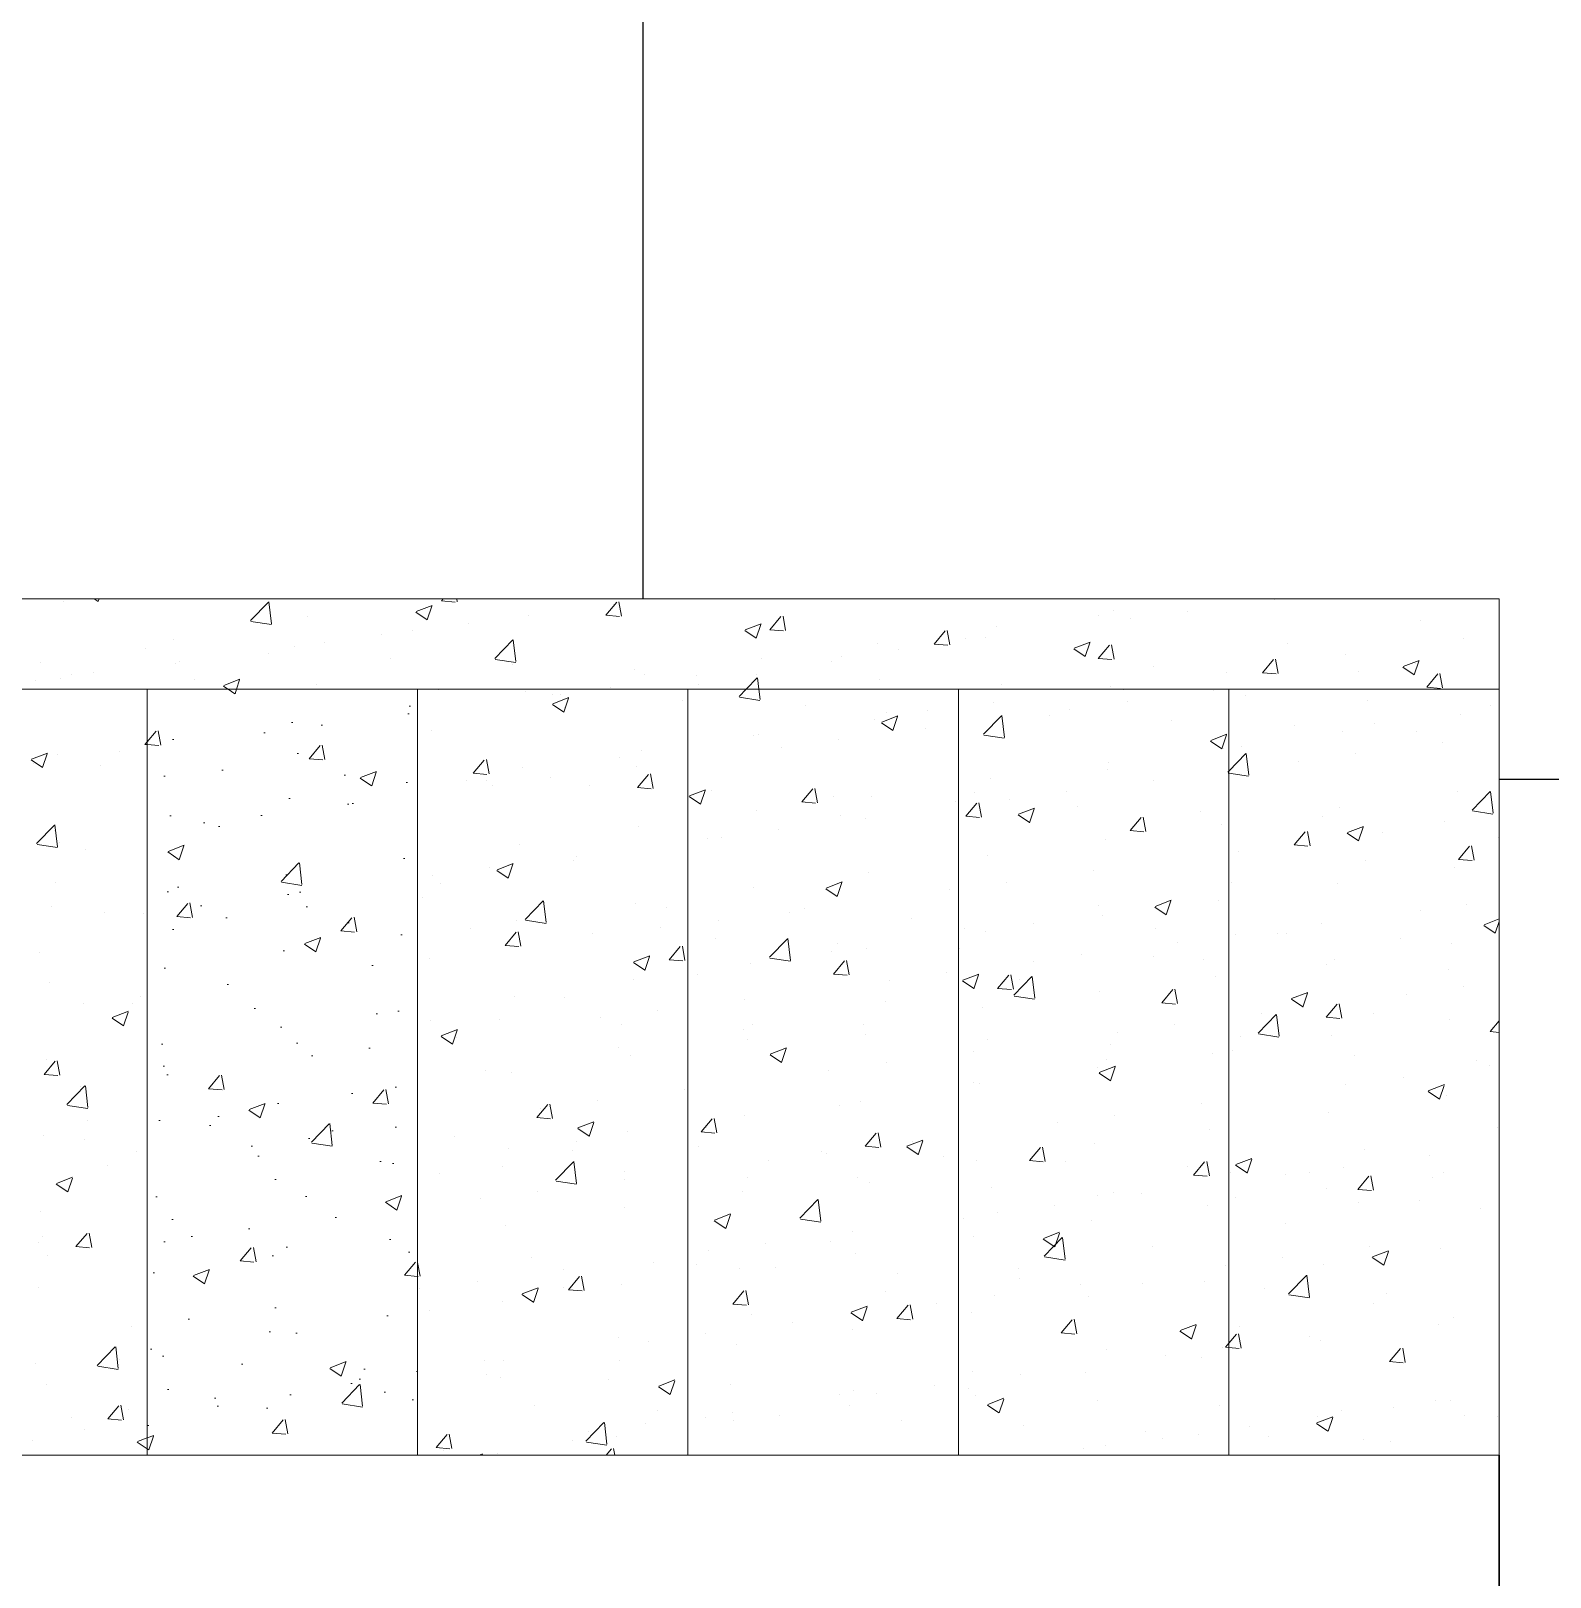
# Model space of a CAD drawing. Header units: millimetres. Extents: x 100 to 1222, y 100 to 694.
# Drawn here: x 324.1 to 330.42, y 518.04 to 524.48 of the extents above; entities that cross this region are included whole.
import ezdxf

# ---------------------------------------------------------------- set-up
doc = ezdxf.new("R2010")
doc.units = ezdxf.units.MM
doc.layers.add('Alvenaria', color=8, linetype='Continuous', lineweight=9)
doc.layers.add('PAREDE', color=7, linetype='Continuous', lineweight=9)
doc.layers.add('level 5', color=3, linetype='Continuous')
doc.layers.add('PAREDES', color=7, linetype='Continuous')

msp = doc.modelspace()

# ---------------------------------------------------------------- hatches: boundary and pattern name
at = {"layer": 'Alvenaria'}
h = msp.add_hatch(dxfattribs=at)
h.set_pattern_fill('AR-CONC', color=256, scale=0.00375)
h.set_pattern_definition([(50, (-7.4424, -3450.46003), (0.68319251, -0.05977157), [0.0714375, -0.7858125]), (355, (-7.4424, -3450.46), (-0.13216283, 0.71646317), [0.05715, -0.62865219]), (100.451445, (-7.38545, -3450.465), (0.55102968, 0.65669157), [0.06071253, -0.66783842]), (46.1842, (-7.4424, -3450.2695), (1.0165464, -0.15765873), [0.10715625, -1.17871875]), (96.635558, (-7.3577, -3450.2827), (0.8902655, 0.92784797), [0.09106884, -1.00175853]), (351.18415, (-7.4424, -3450.2695), (0.8902655, 0.92784797), [0.08572488, -0.942974]), (21, (-7.34714, -3450.31716), (0.56855397, -0.38349449), [0.0714375, -0.7858125]), (326, (-7.34714, -3450.31716), (0.23175761, 0.69070487), [0.05715, -0.62865]), (71.451445, (-7.29976, -3450.3491), (0.80031157, 0.30721038), [0.06071253, -0.66783727]), (37.5, (-7.44239, -3450.46003), (0.011582262, 0.317081396), [0, -0.62103, 0, -0.638175, 0, -0.63103125]), (7.5, (-7.4424, -3450.46003), (0.250573734, 0.375677156), [0, -0.363855, 0, -0.6067425, 0, -0.24050625]), (327.5, (-7.6548, -3450.46003), (0.508464732, -0.02148279), [0, -0.238125, 0, -0.74295, 0, -0.9858375]), (317.5, (-7.75004, -3450.46003), (0.55548443, 0.09534934), [0, -0.3095625, 0, -0.493395, 0, -0.7000875])])
h.paths.add_polyline_path([(325.7129, 521.737), (324.5879, 521.737), (324.5879, 518.5495), (325.7129, 518.5495)])

# ---------------------------------------------------------------- linework, layer by layer
for p, q in [((324.2381, 522.0999), (324.2381, 522.0999)), ((324.3675, 522.112), (324.3839, 522.1009)), ((324.3843, 522.1008), (324.388, 522.112)), ((325.0182, 522.0219), (325.0923, 522.0992)), ((325.1051, 522.009), (325.0946, 522.0995)), ((325.7054, 522.0566), (325.7528, 522.0246)), ((325.7066, 522.0593), (325.7733, 522.0849)), ((325.7531, 522.0245), (325.7725, 522.0821)), ((325.8125, 522.1037), (325.8195, 522.112)), ((325.8125, 522.1036), (325.8695, 522.0986)), ((325.878, 522.1002), (325.8758, 522.112)), ((326.4957, 522.0439), (326.5417, 522.0986)), ((326.5266, 522.0888), (326.5266, 522.0888)), ((326.5612, 522.0404), (326.5502, 522.1001)), ((328.6095, 522.0641), (328.6095, 522.0641)), ((328.916, 522.0606), (328.916, 522.0606)), ((329.2767, 522.1081), (329.2767, 522.1081)), ((325.0198, 522.0184), (325.1045, 522.0053)), ((325.2538, 522.0373), (325.2538, 522.0373)), ((325.9251, 522.0096), (325.9251, 522.0096)), ((326.1725, 522.0433), (326.1725, 522.0433)), ((326.4957, 522.0439), (326.5527, 522.0389)), ((327.0755, 521.983), (327.1422, 522.0086)), ((327.122, 521.9482), (327.1413, 522.0058)), ((327.1789, 521.9841), (327.2248, 522.0389)), ((327.2444, 521.9807), (327.2334, 522.0404)), ((328.1205, 521.997), (328.1205, 521.997)), ((328.5474, 522.0411), (328.5474, 522.0411)), ((328.6775, 522.0292), (328.6775, 522.0292)), ((329.8866, 522.0227), (329.8866, 522.0227)), ((324.6983, 521.942), (324.6983, 521.942)), ((325.3259, 521.9307), (325.3259, 521.9307)), ((325.5643, 521.9621), (325.5643, 521.9621)), ((325.6914, 521.9823), (325.6914, 521.9823)), ((326.0347, 521.8642), (326.1089, 521.9416)), ((326.1216, 521.8514), (326.1111, 521.9418)), ((327.0743, 521.9803), (327.1217, 521.9483)), ((327.1789, 521.9841), (327.2359, 521.9791)), ((327.6258, 521.9256), (327.6258, 521.9256)), ((327.8621, 521.9244), (327.908, 521.9791)), ((327.8621, 521.9243), (327.9191, 521.9193)), ((327.9276, 521.9209), (327.9166, 521.9806)), ((327.9919, 521.9457), (327.9919, 521.9457)), ((328.076, 521.95), (328.076, 521.95)), ((328.4444, 521.9067), (328.5111, 521.9323)), ((328.4909, 521.8719), (328.5102, 521.9295)), ((329.3311, 521.9273), (329.3311, 521.9273)), ((330.0628, 521.9465), (330.0628, 521.9465)), ((324.5825, 521.9052), (324.5825, 521.9052)), ((325.091, 521.8837), (325.091, 521.8837)), ((325.2023, 521.9152), (325.2023, 521.9152)), ((325.5994, 521.8622), (325.5994, 521.8622)), ((326.0363, 521.8607), (326.1211, 521.8476)), ((327.1446, 521.8647), (327.1446, 521.8647)), ((327.4768, 521.8712), (327.4768, 521.8712)), ((327.7152, 521.9026), (327.7152, 521.9026)), ((328.4431, 521.904), (328.4905, 521.8721)), ((328.5453, 521.8646), (328.5912, 521.9193)), ((328.5453, 521.8645), (328.6022, 521.8596)), ((328.6108, 521.8611), (328.5997, 521.9208)), ((329.294, 521.8014), (329.2829, 521.8611)), ((329.5738, 521.8794), (329.5738, 521.8794)), ((324.1428, 521.8466), (324.1428, 521.8466)), ((324.2749, 521.7987), (324.2749, 521.7987)), ((324.3636, 521.804), (324.3636, 521.804)), ((324.7076, 521.8438), (324.7076, 521.8438)), ((324.7243, 521.8515), (324.7243, 521.8515)), ((326.1079, 521.8407), (326.1079, 521.8407)), ((326.6164, 521.8192), (326.6164, 521.8192)), ((326.6556, 521.7976), (326.6556, 521.7976)), ((327.1248, 521.7978), (327.1248, 521.7978)), ((327.4364, 521.8504), (327.4364, 521.8504)), ((328.7756, 521.832), (328.7756, 521.832)), ((329.0791, 521.808), (329.0791, 521.808)), ((329.2285, 521.8048), (329.2744, 521.8595)), ((329.2285, 521.8048), (329.2854, 521.7998)), ((329.6277, 521.8116), (329.6277, 521.8116)), ((329.812, 521.8277), (329.8594, 521.7958)), ((329.8132, 521.8304), (329.8799, 521.856)), ((329.8597, 521.7957), (329.8791, 521.8532)), ((329.8662, 521.843), (329.8662, 521.843)), ((329.9117, 521.745), (329.9576, 521.7998)), ((329.9771, 521.7416), (329.9661, 521.8013)), ((324.1251, 521.7726), (324.1251, 521.7726)), ((324.2265, 521.7828), (324.2265, 521.7828)), ((324.7833, 521.7772), (324.7833, 521.7772)), ((324.9051, 521.7494), (324.9235, 521.737)), ((324.9063, 521.7521), (324.973, 521.7777)), ((324.9594, 521.737), (324.9721, 521.7749)), ((325.2918, 521.7557), (325.2918, 521.7557)), ((325.8003, 521.7343), (325.8003, 521.7343)), ((326.5145, 521.7445), (326.5145, 521.7445)), ((326.8752, 521.792), (326.8752, 521.792)), ((326.8809, 521.755), (326.8809, 521.755)), ((327.0512, 521.7066), (327.0804, 521.737)), ((327.0804, 521.737), (327.1254, 521.7839)), ((327.1332, 521.737), (327.1277, 521.7842)), ((327.1382, 521.6937), (327.1332, 521.737)), ((327.6333, 521.7763), (327.6333, 521.7763)), ((328.1418, 521.7548), (328.1418, 521.7548)), ((328.2201, 521.7366), (328.2201, 521.7366)), ((328.5979, 521.747), (328.5979, 521.747)), ((328.6502, 521.7333), (328.6502, 521.7333)), ((329.0261, 521.7324), (329.0261, 521.7324)), ((329.9117, 521.745), (329.9686, 521.74)), ((326.1609, 521.7262), (326.1609, 521.7262)), ((326.274, 521.6731), (326.3213, 521.6411)), ((326.2752, 521.6758), (326.3419, 521.7014)), ((326.276, 521.7131), (326.276, 521.7131)), ((326.3087, 521.7128), (326.3087, 521.7128)), ((326.3217, 521.641), (326.341, 521.6986)), ((326.8172, 521.6913), (326.8172, 521.6913)), ((327.0529, 521.7031), (327.1376, 521.6899)), ((327.3257, 521.6698), (327.3257, 521.6698)), ((328.1089, 521.68), (328.1089, 521.68)), ((328.6654, 521.685), (328.6654, 521.685)), ((329.1587, 521.7118), (329.1587, 521.7118)), ((329.6672, 521.6903), (329.6672, 521.6903)), ((330.1756, 521.6689), (330.1756, 521.6689)), ((326.3254, 521.6597), (326.3254, 521.6597)), ((327.6142, 521.6086), (327.6142, 521.6086)), ((327.6441, 521.5995), (327.7107, 521.6251)), ((327.6646, 521.6413), (327.6646, 521.6413)), ((327.6906, 521.5647), (327.7099, 521.6223)), ((327.8341, 521.6483), (327.8341, 521.6483)), ((328.0678, 521.5489), (328.142, 521.6262)), ((328.1547, 521.536), (328.1442, 521.6265)), ((328.3426, 521.6268), (328.3426, 521.6268)), ((328.427, 521.6536), (328.427, 521.6536)), ((328.8511, 521.6054), (328.8511, 521.6054)), ((330.0512, 521.6294), (330.0512, 521.6294)), ((325.7699, 521.5643), (325.7699, 521.5643)), ((327.1091, 521.5459), (327.1091, 521.5459)), ((327.1331, 521.5476), (327.1331, 521.5476)), ((327.6428, 521.5968), (327.6902, 521.5649)), ((327.8254, 521.5744), (327.8254, 521.5744)), ((328.0694, 521.5454), (328.1542, 521.5323)), ((329.0129, 521.5232), (329.0796, 521.5488)), ((329.0594, 521.4884), (329.0787, 521.546)), ((329.3595, 521.5839), (329.3595, 521.5839)), ((329.5622, 521.5623), (329.5622, 521.5623)), ((329.6948, 521.594), (329.6948, 521.594)), ((329.868, 521.5624), (329.868, 521.5624)), ((324.4738, 521.4758), (324.4738, 521.4758)), ((324.5783, 521.5067), (324.5879, 521.5182)), ((324.5783, 521.5067), (324.5879, 521.5059)), ((326.644, 521.4805), (326.644, 521.4805)), ((327.2262, 521.4955), (327.2262, 521.4955)), ((327.4647, 521.5269), (327.4647, 521.5269)), ((329.0117, 521.5205), (329.0591, 521.4886)), ((329.0675, 521.4909), (329.0675, 521.4909)), ((329.1394, 521.4986), (329.1394, 521.4986)), ((329.9763, 521.5149), (329.9763, 521.5149)), ((324.1048, 521.4422), (324.1522, 521.4102)), ((324.106, 521.4449), (324.1727, 521.4705)), ((324.113, 521.4283), (324.113, 521.4283)), ((324.1525, 521.4101), (324.1718, 521.4676)), ((324.2149, 521.4657), (324.2149, 521.4657)), ((324.393, 521.421), (324.393, 521.421)), ((325.9447, 521.3872), (325.9906, 521.4419)), ((326.0102, 521.3838), (325.9991, 521.4435)), ((326.5537, 521.4506), (326.5537, 521.4506)), ((326.6247, 521.4163), (326.6247, 521.4163)), ((328.5864, 521.43), (328.5864, 521.43)), ((329.0879, 521.395), (329.1585, 521.4686)), ((329.1713, 521.3784), (329.1608, 521.4688)), ((329.3771, 521.436), (329.3771, 521.436)), ((329.6156, 521.4674), (329.6156, 521.4674)), ((325.9184, 521.3566), (325.9184, 521.3566)), ((325.9447, 521.3872), (326.0016, 521.3822)), ((325.9982, 521.3552), (325.9982, 521.3552)), ((326.1493, 521.4091), (326.1493, 521.4091)), ((326.2639, 521.3688), (326.2639, 521.3688)), ((326.6279, 521.3274), (326.6738, 521.3822)), ((326.6934, 521.324), (326.6823, 521.3837)), ((328.0973, 521.3629), (328.0973, 521.3629)), ((328.5839, 521.4033), (328.5839, 521.4033)), ((328.7756, 521.3568), (328.7756, 521.3568)), ((329.0843, 521.3913), (329.0879, 521.395)), ((329.086, 521.3878), (329.0879, 521.3875)), ((329.0879, 521.3875), (329.1707, 521.3746)), ((326.0255, 521.3374), (326.0255, 521.3374)), ((326.4269, 521.3351), (326.4269, 521.3351)), ((326.6279, 521.3274), (326.6848, 521.3224)), ((326.8425, 521.2896), (326.8899, 521.2576)), ((326.8437, 521.2923), (326.9104, 521.3179)), ((326.8903, 521.2575), (326.9096, 521.3151)), ((326.9353, 521.3136), (326.9353, 521.3136)), ((327.3111, 521.2677), (327.357, 521.3224)), ((327.3765, 521.2642), (327.3655, 521.3239)), ((327.4438, 521.2921), (327.4438, 521.2921)), ((327.6026, 521.2915), (327.6026, 521.2915)), ((328.0284, 521.3079), (328.0284, 521.3079)), ((328.4148, 521.3093), (328.4148, 521.3093)), ((330.0397, 521.3123), (330.0397, 521.3123)), ((330.1009, 521.2336), (330.1751, 521.3109)), ((330.1878, 521.2207), (330.1773, 521.3112)), ((327.1215, 521.2305), (327.1215, 521.2305)), ((327.3111, 521.2676), (327.368, 521.2626)), ((327.9523, 521.2706), (327.9523, 521.2706)), ((327.9943, 521.2079), (328.0402, 521.2626)), ((328.0597, 521.2044), (328.0487, 521.2641)), ((328.1764, 521.2779), (328.1764, 521.2779)), ((328.2126, 521.216), (328.2793, 521.2416)), ((328.2591, 521.1812), (328.2784, 521.2388)), ((328.4607, 521.2491), (328.4607, 521.2491)), ((328.9692, 521.2277), (328.9692, 521.2277)), ((329.5506, 521.2453), (329.5506, 521.2453)), ((330.1025, 521.2301), (330.1872, 521.217)), ((324.1279, 521.0941), (324.2021, 521.1714)), ((324.2148, 521.0812), (324.2043, 521.1716)), ((326.6324, 521.1634), (326.6324, 521.1634)), ((327.4729, 521.2126), (327.4729, 521.2126)), ((327.5748, 521.1987), (327.5748, 521.1987)), ((327.9943, 521.2078), (328.0512, 521.2029)), ((328.2114, 521.2133), (328.2588, 521.1814)), ((328.6775, 521.1481), (328.7234, 521.2028)), ((328.7429, 521.1447), (328.7319, 521.2044)), ((329.0559, 521.1738), (329.0559, 521.1738)), ((329.4777, 521.2062), (329.4777, 521.2062)), ((329.5815, 521.1397), (329.6482, 521.1653)), ((329.628, 521.105), (329.6473, 521.1625)), ((329.9861, 521.1847), (329.9861, 521.1847)), ((324.1295, 521.0905), (324.2142, 521.0774)), ((324.2033, 521.1487), (324.2033, 521.1487)), ((324.2232, 521.1001), (324.2232, 521.1001)), ((326.1377, 521.092), (326.1377, 521.092)), ((326.9174, 521.1172), (326.9174, 521.1172)), ((326.9756, 521.1198), (326.9756, 521.1198)), ((327.2141, 521.1512), (327.2141, 521.1512)), ((328.5748, 521.1129), (328.5748, 521.1129)), ((328.6775, 521.1481), (328.7344, 521.1431)), ((329.3607, 521.0883), (329.4066, 521.1431)), ((329.3607, 521.0883), (329.4176, 521.0833)), ((329.365, 521.0917), (329.365, 521.0917)), ((329.4261, 521.0849), (329.4151, 521.1446)), ((329.5803, 521.137), (329.6276, 521.1051)), ((329.7257, 521.1392), (329.7257, 521.1392)), ((330.211, 521.121), (330.211, 521.121)), ((324.3317, 521.0692), (324.3317, 521.0692)), ((326.3741, 521.0406), (326.3741, 521.0406)), ((328.0857, 521.0458), (328.0857, 521.0458)), ((329.1266, 521.0603), (329.1266, 521.0603)), ((329.6555, 521.0257), (329.6555, 521.0257)), ((330.0439, 521.0286), (330.0898, 521.0833)), ((330.0439, 521.0285), (330.1008, 521.0236)), ((330.1093, 521.0251), (330.0983, 521.0848)), ((325.7749, 520.9617), (325.7749, 520.9617)), ((326.0133, 520.9931), (326.0133, 520.9931)), ((326.0422, 520.9824), (326.0896, 520.9504)), ((326.0434, 520.9851), (326.1101, 521.0107)), ((326.0899, 520.9503), (326.1093, 521.0079)), ((326.3619, 521.0219), (326.3619, 521.0219)), ((327.591, 520.9744), (327.591, 520.9744)), ((328.525, 520.9811), (328.525, 520.9811)), ((330.0281, 520.9952), (330.0281, 520.9952)), ((324.2075, 520.9343), (324.2075, 520.9343)), ((325.8065, 520.9265), (325.8065, 520.9265)), ((327.1099, 520.9134), (327.1099, 520.9134)), ((327.4111, 520.9061), (327.4585, 520.8741)), ((327.4123, 520.9088), (327.479, 520.9344)), ((327.4588, 520.874), (327.4781, 520.9316)), ((327.9258, 520.9022), (327.9258, 520.9022)), ((328.1643, 520.9336), (328.1643, 520.9336)), ((329.1, 520.9303), (329.1, 520.9303)), ((329.539, 520.9282), (329.539, 520.9282)), ((324.1917, 520.8316), (324.1917, 520.8316)), ((325.7329, 520.8698), (325.7329, 520.8698)), ((326.161, 520.7787), (326.2352, 520.8561)), ((326.2479, 520.7659), (326.2374, 520.8563)), ((326.2414, 520.8483), (326.2414, 520.8483)), ((326.6209, 520.8463), (326.6209, 520.8463)), ((328.5446, 520.835), (328.5446, 520.835)), ((328.7812, 520.8325), (328.8479, 520.8581)), ((328.8277, 520.7977), (328.847, 520.8553)), ((329.0443, 520.8568), (329.0443, 520.8568)), ((330.0767, 520.8427), (330.0767, 520.8427)), ((324.4084, 520.8063), (324.4084, 520.8063)), ((324.5742, 520.8036), (324.5742, 520.8036)), ((326.1261, 520.7749), (326.1261, 520.7749)), ((326.1626, 520.7752), (326.2473, 520.7621)), ((326.7499, 520.8269), (326.7499, 520.8269)), ((326.9635, 520.7755), (326.9635, 520.7755)), ((327.2583, 520.8054), (327.2583, 520.8054)), ((327.3243, 520.823), (327.3243, 520.823)), ((327.7668, 520.7839), (327.7668, 520.7839)), ((328.5632, 520.7958), (328.5632, 520.7958)), ((328.7799, 520.8298), (328.8273, 520.7979)), ((329.8838, 520.8165), (329.8838, 520.8165)), ((330.15, 520.7562), (330.2129, 520.7804)), ((330.1965, 520.7215), (330.2129, 520.7703)), ((325.9338, 520.7419), (325.9338, 520.7419)), ((326.0769, 520.6707), (326.1228, 520.7255)), ((326.1423, 520.6673), (326.1313, 520.727)), ((326.4422, 520.7204), (326.4422, 520.7204)), ((326.7251, 520.7441), (326.7251, 520.7441)), ((327.9891, 520.7396), (327.9891, 520.7396)), ((328.0741, 520.7287), (328.0741, 520.7287)), ((328.2752, 520.7624), (328.2752, 520.7624)), ((328.7837, 520.7409), (328.7837, 520.7409)), ((329.1144, 520.716), (329.1144, 520.716)), ((329.2922, 520.7194), (329.2922, 520.7194)), ((329.3283, 520.7212), (329.3283, 520.7212)), ((329.4752, 520.7635), (329.4752, 520.7635)), ((330.1488, 520.7535), (330.1962, 520.7216)), ((324.14, 520.6405), (324.14, 520.6405)), ((326.0769, 520.6707), (326.1338, 520.6657)), ((326.1235, 520.6649), (326.1235, 520.6649)), ((326.7601, 520.611), (326.806, 520.6657)), ((326.8255, 520.6075), (326.8145, 520.6672)), ((326.9507, 520.6989), (326.9507, 520.6989)), ((327.1775, 520.6211), (327.2517, 520.6984)), ((327.2645, 520.6082), (327.2539, 520.6987)), ((327.4336, 520.6443), (327.4336, 520.6443)), ((327.4591, 520.6774), (327.4591, 520.6774)), ((327.5794, 520.6573), (327.5794, 520.6573)), ((327.9676, 520.656), (327.9676, 520.656)), ((328.876, 520.6846), (328.876, 520.6846)), ((329.8006, 520.698), (329.8006, 520.698)), ((330.0165, 520.6782), (330.0165, 520.6782)), ((325.7628, 520.6174), (325.7628, 520.6174)), ((326.6108, 520.5989), (326.6581, 520.5669)), ((326.612, 520.6016), (326.6787, 520.6272)), ((326.6585, 520.5668), (326.6778, 520.6244)), ((326.7601, 520.6109), (326.817, 520.6059)), ((327.0983, 520.5963), (327.0983, 520.5963)), ((327.1792, 520.6176), (327.2639, 520.6044)), ((327.4433, 520.5512), (327.4892, 520.6059)), ((327.5087, 520.5477), (327.4977, 520.6074)), ((328.2744, 520.6054), (328.2744, 520.6054)), ((328.4761, 520.6345), (328.4761, 520.6345)), ((328.7728, 520.6258), (328.7728, 520.6258)), ((328.9845, 520.613), (328.9845, 520.613)), ((329.493, 520.5915), (329.493, 520.5915)), ((329.5274, 520.6111), (329.5274, 520.6111)), ((324.1801, 520.5145), (324.1801, 520.5145)), ((326.6093, 520.5293), (326.6093, 520.5293)), ((326.8781, 520.5489), (326.8781, 520.5489)), ((327.4433, 520.5512), (327.5002, 520.5462)), ((327.6752, 520.5265), (327.6752, 520.5265)), ((327.9137, 520.5579), (327.9137, 520.5579)), ((327.9796, 520.5226), (328.027, 520.4907)), ((327.9809, 520.5253), (328.0475, 520.5509)), ((328.0274, 520.4905), (328.0467, 520.5481)), ((328.1264, 520.4914), (328.1724, 520.5462)), ((328.1919, 520.488), (328.1809, 520.5477)), ((328.1941, 520.4634), (328.2683, 520.5407)), ((328.2173, 520.5305), (328.2173, 520.5305)), ((328.281, 520.4505), (328.2705, 520.541)), ((329.0327, 520.5397), (329.0327, 520.5397)), ((330.0015, 520.57), (330.0015, 520.57)), ((324.562, 520.4594), (324.562, 520.4594)), ((326.1146, 520.4578), (326.1146, 520.4578)), ((326.3226, 520.4536), (326.3226, 520.4536)), ((327.0737, 520.4473), (327.0737, 520.4473)), ((328.1264, 520.4914), (328.1834, 520.4864)), ((328.1957, 520.4599), (328.2804, 520.4468)), ((328.5516, 520.4787), (328.5516, 520.4787)), ((328.8096, 520.4317), (328.8556, 520.4864)), ((328.8751, 520.4282), (328.8641, 520.4879)), ((329.3485, 520.4463), (329.3959, 520.4144)), ((329.3497, 520.449), (329.4164, 520.4746)), ((329.3962, 520.4142), (329.4155, 520.4718)), ((329.8261, 520.467), (329.8261, 520.467)), ((330.0646, 520.4984), (330.0646, 520.4984)), ((324.3236, 520.428), (324.3236, 520.428)), ((324.4428, 520.3707), (324.5095, 520.3963)), ((324.4893, 520.3359), (324.5086, 520.3934)), ((324.5265, 520.4286), (324.5265, 520.4286)), ((326.7129, 520.3998), (326.7129, 520.3998)), ((327.6618, 520.4351), (327.6618, 520.4351)), ((328.0626, 520.4116), (328.0626, 520.4116)), ((328.8096, 520.4316), (328.8666, 520.4266)), ((329.2106, 520.3058), (329.2848, 520.3831)), ((329.2246, 520.3878), (329.2246, 520.3878)), ((329.2976, 520.2929), (329.287, 520.3833)), ((329.4928, 520.3719), (329.5388, 520.4266)), ((329.5583, 520.3684), (329.5473, 520.4281)), ((329.692, 520.3878), (329.692, 520.3878)), ((324.4416, 520.368), (324.489, 520.336)), ((325.7671, 520.3582), (325.7671, 520.3582)), ((325.8117, 520.2944), (325.8784, 520.32)), ((325.8582, 520.2596), (325.8775, 520.3172)), ((326.0519, 520.3642), (326.0519, 520.3642)), ((326.4745, 520.3685), (326.4745, 520.3685)), ((326.5604, 520.3427), (326.5604, 520.3427)), ((327.0688, 520.3212), (327.0688, 520.3212)), ((327.1063, 520.3398), (327.1063, 520.3398)), ((327.5679, 520.3402), (327.5679, 520.3402)), ((328.8639, 520.3403), (328.8639, 520.3403)), ((329.4928, 520.3718), (329.5498, 520.3669)), ((330.0049, 520.3611), (330.0049, 520.3611)), ((330.176, 520.3121), (330.2129, 520.3561)), ((325.8105, 520.2917), (325.8578, 520.2597)), ((325.8729, 520.2893), (325.8729, 520.2893)), ((327.0867, 520.2792), (327.0867, 520.2792)), ((327.5773, 520.2997), (327.5773, 520.2997)), ((328.0857, 520.2782), (328.0857, 520.2782)), ((328.5942, 520.2568), (328.5942, 520.2568)), ((328.6254, 520.3089), (328.6254, 520.3089)), ((329.1366, 520.2925), (329.1366, 520.2925)), ((329.2123, 520.3023), (329.297, 520.2891)), ((329.5159, 520.294), (329.5159, 520.294)), ((330.176, 520.3121), (330.2129, 520.3088)), ((324.1595, 520.1336), (324.2054, 520.1883)), ((324.1686, 520.1974), (324.1686, 520.1974)), ((324.2249, 520.1301), (324.2139, 520.1898)), ((326.5508, 520.2444), (326.5508, 520.2444)), ((326.5977, 520.2122), (326.5977, 520.2122)), ((327.1793, 520.2154), (327.2267, 520.1834)), ((327.1805, 520.2181), (327.2472, 520.2437)), ((327.227, 520.1833), (327.2464, 520.2409)), ((328.0239, 520.2297), (328.0239, 520.2297)), ((328.5811, 520.1971), (328.5811, 520.1971)), ((329.0211, 520.2226), (329.0211, 520.2226)), ((329.1027, 520.2353), (329.1027, 520.2353)), ((329.6111, 520.2138), (329.6111, 520.2138)), ((330.1196, 520.1923), (330.1196, 520.1923)), ((324.1595, 520.1335), (324.2164, 520.1286)), ((325.9954, 520.1491), (325.9954, 520.1491)), ((326.103, 520.1408), (326.103, 520.1408)), ((327.4247, 520.1509), (327.4247, 520.1509)), ((327.6631, 520.1822), (327.6631, 520.1822)), ((328.54, 520.1616), (328.54, 520.1616)), ((328.5482, 520.1391), (328.5956, 520.1072)), ((328.5494, 520.1418), (328.6161, 520.1674)), ((328.5959, 520.107), (328.6152, 520.1646)), ((330.1748, 520.1702), (330.1748, 520.1702)), ((324.2542, 520.0085), (324.3284, 520.0859)), ((324.3115, 520.0837), (324.3115, 520.0837)), ((324.3411, 519.9957), (324.3306, 520.0861)), ((326.8231, 520.0717), (326.8231, 520.0717)), ((328.0256, 520.1018), (328.0256, 520.1018)), ((328.051, 520.0946), (328.051, 520.0946)), ((329.5756, 520.0913), (329.5756, 520.0913)), ((329.814, 520.1227), (329.814, 520.1227)), ((329.917, 520.0628), (329.9644, 520.0309)), ((329.9183, 520.0655), (329.985, 520.0911)), ((329.9648, 520.0308), (329.9841, 520.0883)), ((324.2558, 520.005), (324.3405, 519.9919)), ((326.209, 519.9543), (326.255, 520.009)), ((326.2745, 519.9508), (326.2635, 520.0105)), ((326.4624, 520.0242), (326.4624, 520.0242)), ((327.4701, 520.0064), (327.4701, 520.0064)), ((327.5563, 520.0231), (327.5563, 520.0231)), ((328.974, 520.0121), (328.974, 520.0121)), ((329.9933, 520.044), (329.9933, 520.044)), ((324.341, 519.9419), (324.341, 519.9419)), ((326.209, 519.9542), (326.266, 519.9493)), ((326.2239, 519.9928), (326.2239, 519.9928)), ((326.3802, 519.9109), (326.4469, 519.9365)), ((326.4267, 519.8761), (326.446, 519.9337)), ((326.8922, 519.8945), (326.9381, 519.9492)), ((326.9577, 519.8911), (326.9467, 519.9508)), ((327.0752, 519.9622), (327.0752, 519.9622)), ((328.3748, 519.9333), (328.3748, 519.9333)), ((328.6133, 519.9647), (328.6133, 519.9647)), ((329.5043, 519.9769), (329.5043, 519.9769)), ((324.157, 519.8803), (324.157, 519.8803)), ((325.8664, 519.8775), (325.8664, 519.8775)), ((326.379, 519.9082), (326.4264, 519.8762)), ((326.5861, 519.8951), (326.5861, 519.8951)), ((326.8922, 519.8945), (326.9492, 519.8895)), ((326.9146, 519.9111), (326.9146, 519.9111)), ((327.5754, 519.8347), (327.6213, 519.8895)), ((327.6409, 519.8313), (327.6299, 519.891)), ((329.0096, 519.9055), (329.0096, 519.9055)), ((330.2082, 519.9149), (330.2082, 519.9149)), ((324.3289, 519.863), (324.3289, 519.863)), ((324.5418, 519.814), (324.5418, 519.814)), ((326.0914, 519.8237), (326.0914, 519.8237)), ((326.3591, 519.8157), (326.3591, 519.8157)), ((326.3749, 519.856), (326.3749, 519.856)), ((326.8833, 519.8345), (326.8833, 519.8345)), ((327.3918, 519.813), (327.3918, 519.813)), ((327.4125, 519.8066), (327.4125, 519.8066)), ((327.5754, 519.8347), (327.6323, 519.8297)), ((327.7479, 519.8319), (327.7953, 519.7999)), ((327.7491, 519.8346), (327.8158, 519.8602)), ((327.7733, 519.8541), (327.7733, 519.8541)), ((327.7956, 519.7998), (327.8149, 519.8574)), ((328.2586, 519.775), (328.3045, 519.8297)), ((328.3241, 519.7715), (328.313, 519.8312)), ((328.5285, 519.8445), (328.5285, 519.8445)), ((329.6527, 519.8195), (329.6527, 519.8195)), ((324.4216, 519.7555), (324.4216, 519.7555)), ((326.0672, 519.7495), (326.0672, 519.7495)), ((326.2873, 519.6932), (326.3614, 519.7705)), ((326.3742, 519.6803), (326.3637, 519.7708)), ((327.1741, 519.7752), (327.1741, 519.7752)), ((327.9003, 519.7915), (327.9003, 519.7915)), ((328.0394, 519.7775), (328.0394, 519.7775)), ((328.2586, 519.7749), (328.3155, 519.7699)), ((328.4087, 519.77), (328.4087, 519.77)), ((328.9172, 519.7486), (328.9172, 519.7486)), ((328.9418, 519.7152), (328.9877, 519.7699)), ((329.0072, 519.7117), (328.9962, 519.7714)), ((329.1167, 519.7556), (329.1641, 519.7237)), ((329.118, 519.7583), (329.1847, 519.7839)), ((329.1645, 519.7235), (329.1838, 519.7811)), ((329.5635, 519.7471), (329.5635, 519.7471)), ((329.9242, 519.7945), (329.9242, 519.7945)), ((324.2098, 519.6773), (324.2572, 519.6453)), ((324.2111, 519.68), (324.2777, 519.7056)), ((324.2576, 519.6452), (324.2769, 519.7027)), ((325.8036, 519.7204), (325.8036, 519.7204)), ((326.2889, 519.6897), (326.3736, 519.6766)), ((326.5725, 519.696), (326.5725, 519.696)), ((326.5757, 519.728), (326.5757, 519.728)), ((327.0842, 519.7065), (327.0842, 519.7065)), ((327.5447, 519.7061), (327.5447, 519.7061)), ((327.5926, 519.6851), (327.5926, 519.6851)), ((328.9418, 519.7151), (328.9987, 519.7102)), ((329.0972, 519.7242), (329.0972, 519.7242)), ((329.325, 519.7157), (329.325, 519.7157)), ((329.4257, 519.7271), (329.4257, 519.7271)), ((329.625, 519.6554), (329.6709, 519.7101)), ((329.6904, 519.652), (329.6794, 519.7117)), ((329.9341, 519.7056), (329.9341, 519.7056)), ((329.9817, 519.7269), (329.9817, 519.7269)), ((325.9733, 519.6171), (325.9733, 519.6171)), ((326.2118, 519.6485), (326.2118, 519.6485)), ((327.0636, 519.6451), (327.0636, 519.6451)), ((327.3038, 519.5356), (327.378, 519.6129)), ((327.3907, 519.5227), (327.3802, 519.6131)), ((328.1011, 519.6636), (328.1011, 519.6636)), ((328.5417, 519.6288), (328.5417, 519.6288)), ((328.6096, 519.6421), (328.6096, 519.6421)), ((328.7235, 519.6365), (328.7235, 519.6365)), ((329.118, 519.6206), (329.118, 519.6206)), ((329.4927, 519.6599), (329.4927, 519.6599)), ((329.625, 519.6554), (329.6819, 519.6504)), ((329.8809, 519.6104), (329.8809, 519.6104)), ((324.1454, 519.5632), (324.1454, 519.5632)), ((326.5745, 519.578), (326.5745, 519.578)), ((326.9488, 519.5274), (327.0155, 519.553)), ((326.9953, 519.4926), (327.0146, 519.5502)), ((328.1243, 519.5576), (328.1243, 519.5576)), ((328.3627, 519.589), (328.3627, 519.589)), ((328.998, 519.5884), (328.998, 519.5884)), ((329.6265, 519.5991), (329.6265, 519.5991)), ((330.135, 519.5776), (330.135, 519.5776)), ((326.0798, 519.5066), (326.0798, 519.5066)), ((326.9476, 519.5247), (326.9949, 519.4927)), ((327.3055, 519.5321), (327.3902, 519.5189)), ((327.9863, 519.5335), (327.9863, 519.5335)), ((328.5169, 519.5275), (328.5169, 519.5275)), ((329.3255, 519.515), (329.3255, 519.515)), ((324.1372, 519.4343), (324.1372, 519.4343)), ((324.1515, 519.4577), (324.1515, 519.4577)), ((324.2916, 519.4171), (324.3375, 519.4719)), ((324.2916, 519.4171), (324.3485, 519.4121)), ((324.3571, 519.4137), (324.3461, 519.4734)), ((327.162, 519.4309), (327.162, 519.4309)), ((327.4308, 519.4381), (327.4308, 519.4381)), ((327.5227, 519.4784), (327.5227, 519.4784)), ((328.0278, 519.4604), (328.0278, 519.4604)), ((328.3164, 519.4484), (328.3638, 519.4165)), ((328.3176, 519.4511), (328.3843, 519.4767)), ((328.3204, 519.3779), (328.3945, 519.4552)), ((328.3642, 519.4163), (328.3835, 519.4739)), ((328.4073, 519.365), (328.3968, 519.4555)), ((328.77, 519.4197), (328.77, 519.4197)), ((329.6736, 519.4189), (329.6736, 519.4189)), ((324.1711, 519.3798), (324.1711, 519.3798)), ((325.7235, 519.2941), (325.7129, 519.3512)), ((326.1854, 519.3718), (326.1854, 519.3718)), ((326.9235, 519.3995), (326.9235, 519.3995)), ((327.5331, 519.389), (327.5331, 519.389)), ((328.322, 519.3744), (328.4067, 519.3613)), ((329.3129, 519.3714), (329.3129, 519.3714)), ((329.6853, 519.3721), (329.7327, 519.3402)), ((329.6865, 519.3748), (329.7532, 519.4004)), ((329.733, 519.34), (329.7523, 519.3976)), ((329.9702, 519.4098), (329.9702, 519.4098)), ((325.7129, 519.2927), (325.7149, 519.2926)), ((326.322, 519.3203), (326.322, 519.3203)), ((326.3412, 519.2378), (326.3871, 519.2925)), ((326.4066, 519.2344), (326.3956, 519.2941)), ((326.6938, 519.3503), (326.6938, 519.3503)), ((326.8753, 519.3428), (326.8753, 519.3428)), ((327.052, 519.328), (327.052, 519.328)), ((327.2023, 519.3288), (327.2023, 519.3288)), ((327.7108, 519.3074), (327.7108, 519.3074)), ((328.2145, 519.3243), (328.2145, 519.3243)), ((329.0744, 519.34), (329.0744, 519.34)), ((329.3369, 519.2203), (329.4111, 519.2976)), ((329.4238, 519.2074), (329.4133, 519.2978)), ((329.4811, 519.3428), (329.4811, 519.3428)), ((324.1338, 519.2462), (324.1338, 519.2462)), ((325.7228, 519.2414), (325.7228, 519.2414)), ((325.9612, 519.2728), (325.9612, 519.2728)), ((326.1485, 519.2202), (326.2152, 519.2458)), ((326.195, 519.1854), (326.2143, 519.243)), ((326.3198, 519.2474), (326.3198, 519.2474)), ((326.3412, 519.2378), (326.3981, 519.2328)), ((326.5629, 519.2609), (326.5629, 519.2609)), ((327.0244, 519.178), (327.0703, 519.2328)), ((327.0898, 519.1746), (327.0788, 519.2343)), ((327.659, 519.229), (327.659, 519.229)), ((328.2192, 519.2859), (328.2192, 519.2859)), ((328.4729, 519.2608), (328.4729, 519.2608)), ((328.7277, 519.2644), (328.7277, 519.2644)), ((328.9864, 519.2714), (328.9864, 519.2714)), ((329.2362, 519.2429), (329.2362, 519.2429)), ((326.0682, 519.1895), (326.0682, 519.1895)), ((326.1472, 519.2175), (326.1946, 519.1855)), ((327.0244, 519.178), (327.0813, 519.173)), ((327.5173, 519.1439), (327.584, 519.1695)), ((327.5638, 519.1091), (327.5832, 519.1667)), ((327.7076, 519.1183), (327.7535, 519.173)), ((327.773, 519.1148), (327.762, 519.1745)), ((327.8737, 519.1819), (327.8737, 519.1819)), ((328.1121, 519.2133), (328.1121, 519.2133)), ((328.5053, 519.2104), (328.5053, 519.2104)), ((329.3385, 519.2168), (329.4233, 519.2036)), ((329.6892, 519.1817), (329.6892, 519.1817)), ((329.7446, 519.2214), (329.7446, 519.2214)), ((325.7643, 519.1521), (325.7643, 519.1521)), ((327.1035, 519.1336), (327.1035, 519.1336)), ((327.2721, 519.1027), (327.2721, 519.1027)), ((327.5161, 519.1412), (327.5635, 519.1092)), ((327.7076, 519.1182), (327.7645, 519.1132)), ((328.0162, 519.1433), (328.0162, 519.1433)), ((328.3908, 519.0585), (328.4367, 519.1132)), ((328.4562, 519.055), (328.4452, 519.1148)), ((330.0246, 519.1224), (330.0246, 519.1224)), ((324.522, 519.0833), (324.522, 519.0833)), ((326.548, 519.0383), (326.548, 519.0383)), ((326.9114, 519.0552), (326.9114, 519.0552)), ((327.5215, 519.0719), (327.5215, 519.0719)), ((328.3908, 519.0585), (328.4477, 519.0535)), ((328.885, 519.0649), (328.9324, 519.033)), ((328.8862, 519.0676), (328.9529, 519.0932)), ((328.9327, 519.0328), (328.952, 519.0904)), ((329.0879, 519.0154), (329.1199, 519.0535)), ((329.1394, 518.9953), (329.1284, 519.055)), ((329.1337, 519.0863), (329.1337, 519.0863)), ((329.423, 519.0432), (329.423, 519.0432)), ((329.9586, 519.0928), (329.9586, 519.0928)), ((324.3804, 518.923), (324.4546, 519.0004)), ((324.4674, 518.9102), (324.4569, 519.0006)), ((326.6729, 519.0238), (326.6729, 519.0238)), ((327.0404, 519.0109), (327.0404, 519.0109)), ((328.5783, 518.991), (328.5783, 518.991)), ((329.0623, 518.9957), (329.0623, 518.9957)), ((329.074, 518.9987), (329.0879, 519.0154)), ((329.074, 518.9987), (329.0879, 518.9975)), ((329.0879, 518.9975), (329.1309, 518.9937)), ((329.4695, 519.0257), (329.4695, 519.0257)), ((329.7572, 518.939), (329.8031, 518.9937)), ((329.8226, 518.9355), (329.8116, 518.9952)), ((324.1222, 518.9291), (324.1222, 518.9291)), ((324.3821, 518.9195), (324.4668, 518.9064)), ((324.4745, 518.9495), (324.4745, 518.9495)), ((325.9926, 518.9429), (325.9926, 518.9429)), ((326.0714, 518.9446), (326.0714, 518.9446)), ((326.5514, 518.9439), (326.5514, 518.9439)), ((328.8239, 518.9643), (328.8239, 518.9643)), ((328.9748, 518.9543), (328.9748, 518.9543)), ((329.7572, 518.9389), (329.8141, 518.9339)), ((324.1669, 518.8431), (324.1669, 518.8431)), ((325.9999, 518.8851), (325.9999, 518.8851)), ((326.0566, 518.8724), (326.0566, 518.8724)), ((326.5084, 518.8636), (326.5084, 518.8636)), ((326.717, 518.8367), (326.7837, 518.8623)), ((326.7635, 518.8019), (326.7828, 518.8595)), ((327.0168, 518.8421), (327.0168, 518.8421)), ((327.8616, 518.8376), (327.8616, 518.8376)), ((328.0228, 518.8956), (328.0228, 518.8956)), ((328.2223, 518.8851), (328.2223, 518.8851)), ((328.4937, 518.8933), (328.4937, 518.8933)), ((326.7158, 518.834), (326.7632, 518.802)), ((327.4673, 518.8003), (327.4673, 518.8003)), ((327.5253, 518.8206), (327.5253, 518.8206)), ((327.6231, 518.8062), (327.6231, 518.8062)), ((328.0047, 518.8262), (328.0047, 518.8262)), ((328.0337, 518.7992), (328.0337, 518.7992)), ((328.0859, 518.7604), (328.1526, 518.786)), ((328.1324, 518.7256), (328.1517, 518.7832)), ((328.5422, 518.7777), (328.5422, 518.7777)), ((329.947, 518.7757), (329.947, 518.7757)), ((330.0125, 518.7781), (330.0125, 518.7781)), ((324.2715, 518.7077), (324.2715, 518.7077)), ((324.4238, 518.7007), (324.4697, 518.7554)), ((324.4892, 518.6972), (324.4782, 518.7569)), ((324.5099, 518.7391), (324.5099, 518.7391)), ((326.2007, 518.7571), (326.2007, 518.7571)), ((326.7092, 518.7357), (326.7092, 518.7357)), ((327.0216, 518.727), (327.0216, 518.727)), ((327.2177, 518.7142), (327.2177, 518.7142)), ((327.5099, 518.7548), (327.5099, 518.7548)), ((328.0847, 518.7577), (328.132, 518.7258)), ((329.0507, 518.7562), (329.0507, 518.7562)), ((329.4548, 518.6841), (329.5214, 518.7097)), ((329.458, 518.7086), (329.458, 518.7086)), ((329.5591, 518.7347), (329.5591, 518.7347)), ((329.774, 518.7467), (329.774, 518.7467)), ((330.0676, 518.7132), (330.0676, 518.7132)), ((330.2054, 518.7087), (330.2054, 518.7087)), ((324.3261, 518.6569), (324.3261, 518.6569)), ((324.4238, 518.7006), (324.4807, 518.6956)), ((326.4135, 518.6077), (326.4877, 518.685)), ((326.4224, 518.6481), (326.4224, 518.6481)), ((326.5005, 518.5948), (326.49, 518.6853)), ((326.6608, 518.6795), (326.6608, 518.6795)), ((326.9118, 518.7049), (326.9118, 518.7049)), ((327.0288, 518.6938), (327.0288, 518.6938)), ((327.7261, 518.6927), (327.7261, 518.6927)), ((328.2346, 518.6712), (328.2346, 518.6712)), ((328.743, 518.6497), (328.743, 518.6497)), ((329.1725, 518.6675), (329.1725, 518.6675)), ((329.4535, 518.6814), (329.5009, 518.6495)), ((329.5013, 518.6493), (329.5206, 518.7069)), ((324.1107, 518.612), (324.1107, 518.612)), ((324.5466, 518.6031), (324.5879, 518.5752)), ((324.5478, 518.6058), (324.5879, 518.6211)), ((325.7902, 518.5811), (325.8361, 518.6358)), ((325.7902, 518.5811), (325.8471, 518.5761)), ((325.8556, 518.5777), (325.8446, 518.6374)), ((326.3563, 518.6096), (326.3563, 518.6096)), ((326.4152, 518.6042), (326.4999, 518.5911)), ((326.5398, 518.6268), (326.5398, 518.6268)), ((328.5733, 518.5886), (328.5733, 518.5886)), ((328.8117, 518.62), (328.8117, 518.62)), ((328.9632, 518.6372), (328.9632, 518.6372)), ((329.2515, 518.6282), (329.2515, 518.6282)), ((329.6499, 518.6134), (329.6499, 518.6134)), ((329.76, 518.6068), (329.76, 518.6068)), ((325.8208, 518.569), (325.8208, 518.569)), ((325.9688, 518.5495), (325.9834, 518.5551)), ((325.9816, 518.5495), (325.9825, 518.5523)), ((326.0451, 518.5554), (326.0451, 518.5554)), ((326.497, 518.5495), (326.5193, 518.5761)), ((326.533, 518.5495), (326.5278, 518.5776)), ((328.4821, 518.5762), (328.4821, 518.5762))]:
    msp.add_line(p, q, dxfattribs=at)
at = {"layer": 'level 5'}
msp.add_line((330.2129, 518.5495), (330.2129, 515.737), dxfattribs=at)
msp.add_lwpolyline([(327.4004, 553.987), (388.5254, 553.987), (388.5254, 515.737), (330.2129, 515.737), (330.2129, 518.5495)], dxfattribs=at)
at = {"layer": 'PAREDE'}
for p, q in [((326.6504, 522.112), (321.4004, 522.112)), ((330.2129, 522.112), (326.6504, 522.112)), ((330.2129, 521.737), (330.2129, 522.112)), ((326.6504, 521.737), (315.4004, 521.737)), ((324.5879, 518.5495), (324.5879, 521.737)), ((325.7129, 518.5495), (325.7129, 521.737)), ((326.6504, 521.737), (330.2129, 521.737)), ((326.8379, 518.5495), (326.8379, 521.737)), ((327.9629, 518.5495), (327.9629, 521.737)), ((329.0879, 518.5495), (329.0879, 521.737)), ((330.2129, 521.737), (330.2129, 521.362)), ((330.2129, 518.5495), (330.2129, 521.362)), ((297.9629, 518.5495), (330.2129, 518.5495)), ((330.2129, 515.737), (330.2129, 518.5495))]:
    msp.add_line(p, q, dxfattribs=at)
msp.add_lwpolyline([(297.9629, 521.3619), (297.9629, 518.5495), (330.2129, 518.5495), (330.2129, 522.112), (321.4004, 522.112), (321.4004, 521.737), (315.4004, 521.737), (315.4004, 521.362)], close=True, dxfattribs=at)
at = {"layer": 'PAREDES'}
for p, q in [((326.6504, 548.362), (326.6504, 522.112)), ((330.2129, 521.362), (382.9004, 521.362))]:
    msp.add_line(p, q, dxfattribs=at)

doc.saveas('drawing.dxf')
